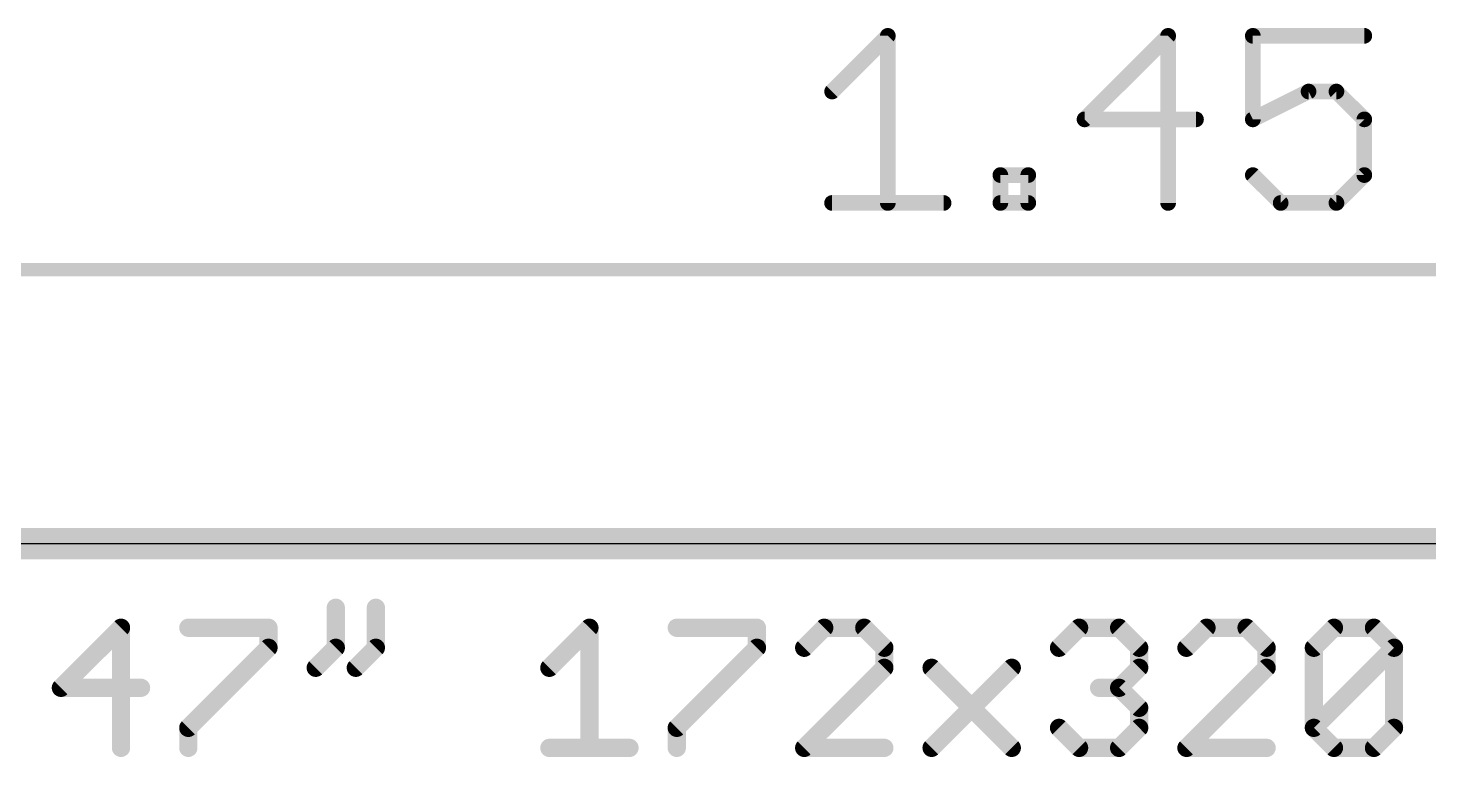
# Model space of a CAD drawing. Extents: x -8.3 to 43.2, y -5.3 to 37.1.
# Drawn here: x 8.19 to 21.82, y 28.4 to 35.5 of the extents above; entities that cross this region are included whole.
import ezdxf

# ---------------------------------------------------------------- set-up
doc = ezdxf.new("R2010")
doc.units = 0
for name, color, linetype in [('1', 12, 'CONTINUOUS'), ('16', 5, 'CONTINUOUS'), ('20', 53, 'CONTINUOUS'), ('21', 40, 'CONTINUOUS'), ('47', 253, 'CONTINUOUS')]:
    doc.layers.add(name, color=color, linetype=linetype)

msp = doc.modelspace()

# ---------------------------------------------------------------- linework, layer by layer
at = {"layer": '1', "const_width": 0.3048}
msp.add_lwpolyline([(0.127, 30.48), (36.83, 30.48)], dxfattribs=at)
at = {"layer": '16', "const_width": 0.3048}
msp.add_lwpolyline([(0.127, 30.48), (36.83, 30.48)], dxfattribs=at)
at = {"layer": '20'}
msp.add_line((34.29, 30.48), (2.54, 30.48), dxfattribs=at)
at = {"layer": '21', "const_width": 0.1778}
for points in [[(11.1818, 29.8567), (11.1818, 29.4669)], [(11.5716, 29.8567), (11.5716, 29.4669)], [(9.0925, 29.6618), (8.5078, 29.0771)], [(9.0925, 28.4925), (9.0925, 29.6618)], [(9.7474, 29.6618), (10.527, 29.6618)], [(10.527, 29.6618), (10.527, 29.4669)], [(13.2595, 29.272), (13.6493, 29.6618)], [(13.6493, 29.6618), (13.6493, 28.4925)], [(14.499, 29.6618), (15.2786, 29.6618)], [(15.2786, 29.6618), (15.2786, 29.4669)], [(15.9335, 29.6618), (15.7386, 29.4669)], [(16.3233, 29.6618), (15.9335, 29.6618)], [(16.5182, 29.4669), (16.3233, 29.6618)], [(18.2177, 29.4669), (18.4126, 29.6618)], [(18.4126, 29.6618), (18.8024, 29.6618)], [(18.8024, 29.6618), (18.9973, 29.4669)], [(19.6522, 29.6618), (19.4573, 29.4669)], [(20.042, 29.6618), (19.6522, 29.6618)], [(20.2369, 29.4669), (20.042, 29.6618)], [(20.6968, 29.4669), (20.8917, 29.6618)], [(20.8917, 29.6618), (21.2815, 29.6618)], [(21.2815, 29.6618), (21.4764, 29.4669)], [(10.527, 29.4669), (9.7474, 28.6873)], [(11.1818, 29.4669), (10.9869, 29.272)], [(11.5716, 29.4669), (11.3767, 29.272)], [(15.2786, 29.4669), (14.499, 28.6873)], [(16.5182, 29.272), (16.5182, 29.4669)], [(18.9973, 29.4669), (18.9973, 29.272)], [(20.2369, 29.272), (20.2369, 29.4669)], [(20.6968, 28.6873), (20.6968, 29.4669)], [(20.6968, 28.6873), (21.4764, 29.4669)], [(21.4764, 29.4669), (21.4764, 28.6873)], [(15.7386, 28.4925), (16.5182, 29.272)], [(16.9781, 29.272), (17.7577, 28.4925)], [(16.9781, 28.4925), (17.7577, 29.272)], [(18.9973, 29.272), (18.8024, 29.0771)], [(19.4573, 28.4925), (20.2369, 29.272)], [(8.5078, 29.0771), (9.2874, 29.0771)], [(18.8024, 29.0771), (18.6075, 29.0771)], [(18.8024, 29.0771), (18.9973, 28.8822)], [(18.9973, 28.8822), (18.9973, 28.6873)], [(9.7474, 28.6873), (9.7474, 28.4925)], [(14.499, 28.6873), (14.499, 28.4925)], [(18.4126, 28.4925), (18.2177, 28.6873)], [(18.9973, 28.6873), (18.8024, 28.4925)], [(20.8917, 28.4925), (20.6968, 28.6873)], [(21.4764, 28.6873), (21.2815, 28.4925)], [(13.2595, 28.4925), (14.0391, 28.4925)], [(16.5182, 28.4925), (15.7386, 28.4925)], [(18.8024, 28.4925), (18.4126, 28.4925)], [(20.2369, 28.4925), (19.4573, 28.4925)], [(21.2815, 28.4925), (20.8917, 28.4925)]]:
    msp.add_lwpolyline(points, dxfattribs=at)
at = {"layer": '21', "const_width": 0.0889}
for points in [[(11.2263, 29.8567, 1), (11.1374, 29.8567)], [(11.6161, 29.8567, 1), (11.5272, 29.8567)], [(9.1369, 29.6618, 1), (9.048, 29.6618)], [(9.1239, 29.6304, 1), (9.0611, 29.6933)], [(9.7474, 29.7063, 1), (9.7474, 29.6174)], [(10.5714, 29.6618, 1), (10.4825, 29.6618)], [(10.527, 29.6174, 1), (10.527, 29.7063)], [(13.6937, 29.6618, 1), (13.6048, 29.6618)], [(13.6807, 29.6304, 1), (13.6178, 29.6933)], [(14.499, 29.7063, 1), (14.499, 29.6174)], [(15.3231, 29.6618, 1), (15.2342, 29.6618)], [(15.2786, 29.6174, 1), (15.2786, 29.7063)], [(15.9335, 29.7063, 1), (15.9335, 29.6174)], [(15.9649, 29.6304, 1), (15.902, 29.6933)], [(16.3547, 29.6933, 1), (16.2918, 29.6304)], [(16.3233, 29.6174, 1), (16.3233, 29.7063)], [(18.4126, 29.7063, 1), (18.4126, 29.6174)], [(18.444, 29.6304, 1), (18.3812, 29.6933)], [(18.8338, 29.6933, 1), (18.771, 29.6304)], [(18.8024, 29.6174, 1), (18.8024, 29.7063)], [(19.6522, 29.7063, 1), (19.6522, 29.6174)], [(19.6836, 29.6304, 1), (19.6207, 29.6933)], [(20.0734, 29.6933, 1), (20.0105, 29.6304)], [(20.042, 29.6174, 1), (20.042, 29.7063)], [(20.8917, 29.7063, 1), (20.8917, 29.6174)], [(20.9232, 29.6304, 1), (20.8603, 29.6933)], [(21.313, 29.6933, 1), (21.2501, 29.6304)], [(21.2815, 29.6174, 1), (21.2815, 29.7063)], [(10.4825, 29.4669, 1), (10.5714, 29.4669)], [(10.5584, 29.4355, 1), (10.4955, 29.4984)], [(11.1374, 29.4669, 1), (11.2263, 29.4669)], [(11.2132, 29.4355, 1), (11.1504, 29.4984)], [(11.5272, 29.4669, 1), (11.6161, 29.4669)], [(11.603, 29.4355, 1), (11.5402, 29.4984)], [(15.2342, 29.4669, 1), (15.3231, 29.4669)], [(15.31, 29.4355, 1), (15.2472, 29.4984)], [(15.7071, 29.4984, 1), (15.77, 29.4355)], [(16.5626, 29.4669, 1), (16.4737, 29.4669)], [(16.4867, 29.4355, 1), (16.5496, 29.4984)], [(18.1863, 29.4984, 1), (18.2491, 29.4355)], [(19.0418, 29.4669, 1), (18.9528, 29.4669)], [(18.9659, 29.4355, 1), (19.0287, 29.4984)], [(19.4258, 29.4984, 1), (19.4887, 29.4355)], [(20.2813, 29.4669, 1), (20.1924, 29.4669)], [(20.2054, 29.4355, 1), (20.2683, 29.4984)], [(20.7413, 29.4669, 1), (20.6524, 29.4669)], [(20.6654, 29.4984, 1), (20.7283, 29.4355)], [(21.5209, 29.4669, 1), (21.432, 29.4669)], [(21.5079, 29.4355, 1), (21.445, 29.4984)], [(21.445, 29.4355, 1), (21.5079, 29.4984)], [(10.9555, 29.3035, 1), (11.0184, 29.2406)], [(11.3453, 29.3035, 1), (11.4081, 29.2406)], [(13.228, 29.3035, 1), (13.2909, 29.2406)], [(16.4737, 29.272, 1), (16.5626, 29.272)], [(16.5496, 29.2406, 1), (16.4867, 29.3035)], [(17.0096, 29.3035, 1), (16.9467, 29.2406)], [(17.7892, 29.2406, 1), (17.7263, 29.3035)], [(18.9528, 29.272, 1), (19.0418, 29.272)], [(19.0287, 29.2406, 1), (18.9659, 29.3035)], [(20.1924, 29.272, 1), (20.2813, 29.272)], [(20.2683, 29.2406, 1), (20.2054, 29.3035)], [(8.5078, 29.1216, 1), (8.5078, 29.0327)], [(9.2874, 29.0327, 1), (9.2874, 29.1216)], [(18.6075, 29.1216, 1), (18.6075, 29.0327)], [(18.8338, 29.1086, 1), (18.771, 29.0457)], [(18.8024, 29.0327, 1), (18.8024, 29.1216)], [(8.4764, 29.1086, 1), (8.5392, 29.0457)], [(18.771, 29.1086, 1), (18.8338, 29.0457)], [(19.0418, 28.8822, 1), (18.9528, 28.8822)], [(18.9659, 28.8508, 1), (19.0287, 28.9137)], [(9.7159, 28.7188, 1), (9.7788, 28.6559)], [(9.7918, 28.6873, 1), (9.7029, 28.6873)], [(14.5435, 28.6873, 1), (14.4546, 28.6873)], [(14.4676, 28.7188, 1), (14.5304, 28.6559)], [(18.2491, 28.7188, 1), (18.1863, 28.6559)], [(19.0287, 28.6559, 1), (18.9659, 28.7188)], [(20.7283, 28.7188, 1), (20.6654, 28.6559)], [(20.6654, 28.7188, 1), (20.7283, 28.6559)], [(21.5079, 28.6559, 1), (21.445, 28.7188)], [(18.9528, 28.6873, 1), (19.0418, 28.6873)], [(20.6524, 28.6873, 1), (20.7413, 28.6873)], [(21.432, 28.6873, 1), (21.5209, 28.6873)], [(9.048, 28.4925, 1), (9.1369, 28.4925)], [(9.7029, 28.4925, 1), (9.7918, 28.4925)], [(13.2595, 28.5369, 1), (13.2595, 28.448)], [(13.6048, 28.4925, 1), (13.6937, 28.4925)], [(14.0391, 28.448, 1), (14.0391, 28.5369)], [(14.4546, 28.4925, 1), (14.5435, 28.4925)], [(15.7071, 28.5239, 1), (15.77, 28.461)], [(15.7386, 28.5369, 1), (15.7386, 28.448)], [(16.5182, 28.448, 1), (16.5182, 28.5369)], [(16.9467, 28.5239, 1), (17.0096, 28.461)], [(17.7263, 28.461, 1), (17.7892, 28.5239)], [(18.4126, 28.5369, 1), (18.4126, 28.448)], [(18.3812, 28.461, 1), (18.444, 28.5239)], [(18.771, 28.5239, 1), (18.8338, 28.461)], [(18.8024, 28.448, 1), (18.8024, 28.5369)], [(19.4258, 28.5239, 1), (19.4887, 28.461)], [(19.4573, 28.5369, 1), (19.4573, 28.448)], [(20.2369, 28.448, 1), (20.2369, 28.5369)], [(20.8917, 28.5369, 1), (20.8917, 28.448)], [(20.8603, 28.461, 1), (20.9232, 28.5239)], [(21.2501, 28.5239, 1), (21.313, 28.461)], [(21.2815, 28.448, 1), (21.2815, 28.5369)]]:
    msp.add_lwpolyline(points, format="xyb", dxfattribs=at)
at = {"layer": '47'}
for points, const_width in [([(16.0098, 34.8824), (16.5521, 35.4247)], 0.1524), ([(16.5521, 35.4247), (16.5521, 33.7977)], 0.1524), ([(19.279, 35.4247), (18.4655, 34.6112)], 0.1524), ([(19.279, 33.7977), (19.279, 35.4247)], 0.1524), ([(21.1874, 35.4247), (20.1027, 35.4247)], 0.1524), ([(20.1027, 35.4247), (20.1027, 34.6112)], 0.1524), ([(20.1027, 34.6112), (20.645, 34.8824)], 0.1524), ([(20.645, 34.8824), (20.9162, 34.8824)], 0.1524), ([(20.9162, 34.8824), (21.1874, 34.6112)], 0.1524), ([(18.4655, 34.6112), (19.5502, 34.6112)], 0.1524), ([(21.1874, 34.6112), (21.1874, 34.0689)], 0.1524), ([(17.647, 33.7977), (17.647, 34.0689)], 0.1524), ([(17.647, 34.0689), (17.9181, 34.0689)], 0.1524), ([(17.9181, 34.0689), (17.9181, 33.7977)], 0.1524), ([(20.3739, 33.7977), (20.1027, 34.0689)], 0.1524), ([(21.1874, 34.0689), (20.9162, 33.7977)], 0.1524), ([(16.0098, 33.7977), (17.0945, 33.7977)], 0.1524), ([(17.9181, 33.7977), (17.647, 33.7977)], 0.1524), ([(20.9162, 33.7977), (20.3739, 33.7977)], 0.1524), ([(0.065, 33.147), (36.765, 33.147)], 0.13)]:
    msp.add_lwpolyline(points, dxfattribs=dict(at, const_width=const_width))
at = {"layer": '47', "const_width": 0.0762}
for points in [[(16.5902, 35.4247, 1), (16.514, 35.4247)], [(16.5791, 35.3977, 1), (16.5252, 35.4516)], [(19.3171, 35.4247, 1), (19.2409, 35.4247)], [(19.306, 35.3977, 1), (19.2521, 35.4516)], [(20.1027, 35.4628, 1), (20.1027, 35.3866)], [(20.1408, 35.4247, 1), (20.0646, 35.4247)], [(21.1874, 35.3866, 1), (21.1874, 35.4628)], [(15.9829, 34.9093, 1), (16.0368, 34.8554)], [(20.645, 34.9205, 1), (20.645, 34.8443)], [(20.6621, 34.8483, 1), (20.628, 34.9164)], [(20.9431, 34.9093, 1), (20.8893, 34.8554)], [(20.9162, 34.8443, 1), (20.9162, 34.9205)], [(18.4655, 34.6493, 1), (18.4655, 34.5731)], [(18.4386, 34.6381, 1), (18.4925, 34.5843)], [(19.5502, 34.5731, 1), (19.5502, 34.6493)], [(20.0857, 34.6453, 1), (20.1197, 34.5771)], [(20.0646, 34.6112, 1), (20.1408, 34.6112)], [(21.2255, 34.6112, 1), (21.1493, 34.6112)], [(21.1604, 34.5843, 1), (21.2143, 34.6381)], [(17.6851, 34.0689, 1), (17.6089, 34.0689)], [(17.647, 34.107, 1), (17.647, 34.0308)], [(17.9562, 34.0689, 1), (17.88, 34.0689)], [(17.9181, 34.0308, 1), (17.9181, 34.107)], [(20.1296, 34.0958, 1), (20.0758, 34.0419)], [(21.1493, 34.0689, 1), (21.2255, 34.0689)], [(21.2143, 34.0419, 1), (21.1604, 34.0958)], [(16.0098, 33.8358, 1), (16.0098, 33.7596)], [(16.514, 33.7977, 1), (16.5902, 33.7977)], [(17.0945, 33.7596, 1), (17.0945, 33.8358)], [(17.647, 33.8358, 1), (17.647, 33.7596)], [(17.6089, 33.7977, 1), (17.6851, 33.7977)], [(17.88, 33.7977, 1), (17.9562, 33.7977)], [(17.9181, 33.7596, 1), (17.9181, 33.8358)], [(19.2409, 33.7977, 1), (19.3171, 33.7977)], [(20.3739, 33.8358, 1), (20.3739, 33.7596)], [(20.3469, 33.7708, 1), (20.4008, 33.8246)], [(20.8893, 33.8246, 1), (20.9431, 33.7708)], [(20.9162, 33.7596, 1), (20.9162, 33.8358)]]:
    msp.add_lwpolyline(points, format="xyb", dxfattribs=at)

doc.saveas('drawing.dxf')
